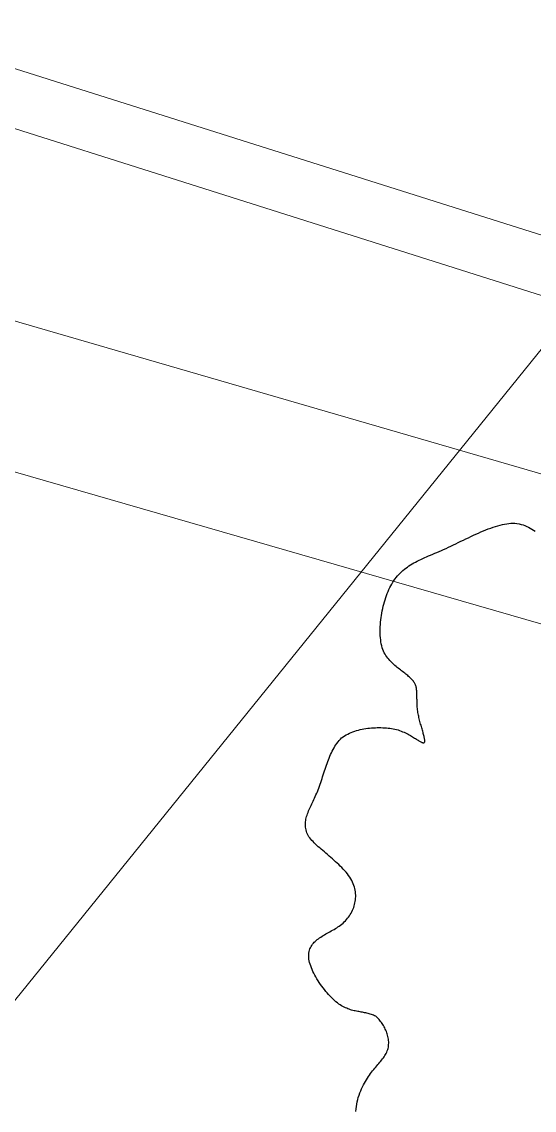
# Model space of a CAD drawing. Header units: metres. Extents: x 507649 to 508899, y 6966965 to 6967377.
# Drawn here: x 507936.905 to 507938.487, y 6967149.381 to 6967152.742 of the extents above; entities that cross this region are included whole.
import ezdxf

# ---------------------------------------------------------------- set-up
doc = ezdxf.new("R2010")
doc.units = ezdxf.units.M
doc.layers.add('C_TEXT_2.5', color=7, linetype='Continuous')
doc.layers.add('mga2020VEG_TREE', color=252, linetype='Continuous')
for name, color, linetype, lineweight in [('C_UG_LINES', 252, 'EXISTING_COMMUNICATIONS', 0), ('D_UG_PIPES', 252, 'EXIST_SWD', 0), ('E_UG_LINES', 252, 'EXISTING_ELECTRICITY_UG', 0), ('RW_UG_PIPES', 252, 'EXISTING_WAT_RECYCLED', 0), ('W_AG_PIPES_N', 252, 'EXISTING_WATER', 0)]:
    doc.layers.add(name, color=color, linetype=linetype, lineweight=lineweight)
doc.styles.get("Standard").update_dxf_attribs({"font": 'ARIALN.TTF'})
doc.linetypes.add('EXIST_SWD', pattern='A,5,-2.5,5,-2,["SWD",Standard,S=2.5,R=0,X=0,Y=-1.25],-8,5,-2.5,5,-2.5', length=37.5)
doc.linetypes.add('EXISTING_COMMUNICATIONS', pattern='A,2,-2,2,-2,2,-2,["COMS",Standard,S=2.5,R=0,X=0,Y=-1.25],-9.75,2,-2,2,-2', length=29.75)
doc.linetypes.add('EXISTING_ELECTRICITY_UG', pattern='A,2,-2,2,-2,2,-2,["E-UG",Standard,S=2.5,R=0,X=0,Y=-1.25],-9.15,2,-2,2,-2', length=29.15)
doc.linetypes.add('EXISTING_WAT_RECYCLED', pattern='A,2,-2,2,-2,2,-2,["R",Standard,S=2.5,R=0,X=0,Y=-1.25],-4.4,2,-2,2,-2', length=24.4)
doc.linetypes.add('EXISTING_WATER', pattern='A,2,-2,2,-2,2,-2,["W",Standard,S=2.5,R=0,X=0,Y=-1.25],-4.4,2,-2,2,-2', length=24.4)

# ---------------------------------------------------------------- blocks, each defined once
blk = doc.blocks.new('BAC V TREE')
for p, q in [((-11.6137, 9.0704), (-11.5657, 9.0882)), ((-11.5657, 9.0882), (-11.5182, 9.1048)), ((-11.5182, 9.1048), (-11.4713, 9.1201)), ((-11.4713, 9.1201), (-11.425, 9.134)), ((-11.425, 9.134), (-11.3794, 9.1465)), ((-11.3794, 9.1465), (-11.3345, 9.1573)), ((-11.3345, 9.1573), (-11.2904, 9.1665)), ((-11.2904, 9.1665), (-11.2471, 9.1739)), ((-11.2471, 9.1739), (-11.2048, 9.1794)), ((-11.2048, 9.1794), (-11.1634, 9.183)), ((-11.1634, 9.183), (-11.123, 9.1844)), ((-11.123, 9.1844), (-11.0837, 9.1837)), ((-11.0837, 9.1837), (-11.0455, 9.1807)), ((-11.0455, 9.1807), (-11.0032, 9.1726)), ((-11.0032, 9.1726), (-10.9625, 9.1625)), ((-10.9625, 9.1625), (-10.9232, 9.1507)), ((-10.9232, 9.1507), (-10.8855, 9.1371)), ((-10.8855, 9.1371), (-10.8491, 9.122)), ((-10.8491, 9.122), (-10.814, 9.1055)), ((-10.814, 9.1055), (-10.7801, 9.0876)), ((-10.7801, 9.0876), (-10.7475, 9.0684)), ((-12.1094, 8.8495), (-12.0594, 8.8737)), ((-12.0594, 8.8737), (-12.0093, 8.8976)), ((-12.0093, 8.8976), (-11.9593, 8.9213)), ((-11.9593, 8.9213), (-11.9093, 8.9445)), ((-11.9093, 8.9445), (-11.8594, 8.9673)), ((-11.8594, 8.9673), (-11.8097, 8.9895)), ((-11.8097, 8.9895), (-11.7602, 9.011)), ((-11.7602, 9.011), (-11.711, 9.0317)), ((-11.711, 9.0317), (-11.6622, 9.0516)), ((-11.6622, 9.0516), (-11.6137, 9.0704)), ((-10.7475, 9.0684), (-10.7159, 9.0482)), ((-10.7159, 9.0482), (-10.6853, 9.0269)), ((-12.5459, 8.6429), (-12.5008, 8.6619)), ((-12.5008, 8.6619), (-12.4533, 8.6839)), ((-12.4533, 8.6839), (-12.4052, 8.7065)), ((-12.4052, 8.7065), (-12.3567, 8.7296)), ((-12.3567, 8.7296), (-12.3078, 8.7532)), ((-12.3078, 8.7532), (-12.2585, 8.7771)), ((-12.2585, 8.7771), (-12.209, 8.8011)), ((-12.209, 8.8011), (-12.1593, 8.8253)), ((-12.1593, 8.8253), (-12.1094, 8.8495)), ((-13.0238, 8.432), (-12.9883, 8.4499)), ((-12.9883, 8.4499), (-12.9521, 8.4675)), ((-12.9521, 8.4675), (-12.915, 8.4849)), ((-12.915, 8.4849), (-12.8772, 8.5022)), ((-12.8772, 8.5022), (-12.8386, 8.5193)), ((-12.8386, 8.5193), (-12.7992, 8.5365)), ((-12.7992, 8.5365), (-12.759, 8.5536)), ((-12.759, 8.5536), (-12.718, 8.571)), ((-12.718, 8.571), (-12.6762, 8.5885)), ((-12.6762, 8.5885), (-12.6336, 8.6062)), ((-12.6336, 8.6062), (-12.5901, 8.6243)), ((-12.5901, 8.6243), (-12.5459, 8.6429)), ((-13.3634, 8.1948), (-13.3363, 8.2207)), ((-13.3363, 8.2207), (-13.3084, 8.2455)), ((-13.3084, 8.2455), (-13.2798, 8.2693)), ((-13.2798, 8.2693), (-13.2505, 8.2922)), ((-13.2505, 8.2922), (-13.2204, 8.3142)), ((-13.2204, 8.3142), (-13.1895, 8.3354)), ((-13.1895, 8.3354), (-13.1579, 8.3559)), ((-13.1579, 8.3559), (-13.1255, 8.3757)), ((-13.1255, 8.3757), (-13.0924, 8.395)), ((-13.0924, 8.395), (-13.0585, 8.4137)), ((-13.0585, 8.4137), (-13.0238, 8.432)), ((-13.5328, 7.9773), (-13.5108, 8.0128)), ((-13.5108, 8.0128), (-13.488, 8.0466)), ((-13.488, 8.0466), (-13.4646, 8.079)), ((-13.4646, 8.079), (-13.4404, 8.1099)), ((-13.4404, 8.1099), (-13.4155, 8.1395)), ((-13.4155, 8.1395), (-13.3898, 8.1677)), ((-13.3898, 8.1677), (-13.3634, 8.1948)), ((-13.6357, 7.749), (-13.6204, 7.7897)), ((-13.6204, 7.7897), (-13.6043, 7.8294)), ((-13.6043, 7.8294), (-13.5875, 7.8682)), ((-13.5875, 7.8682), (-13.5699, 7.9058)), ((-13.5699, 7.9058), (-13.5517, 7.9422)), ((-13.5517, 7.9422), (-13.5328, 7.9773)), ((-13.7004, 7.5344), (-13.6892, 7.5785)), ((-13.6892, 7.5785), (-13.6771, 7.6221)), ((-13.6771, 7.6221), (-13.6641, 7.6651)), ((-13.6641, 7.6651), (-13.6503, 7.7074)), ((-13.6503, 7.7074), (-13.6357, 7.749)), ((-13.7431, 7.309), (-13.7365, 7.3544)), ((-13.7365, 7.3544), (-13.7289, 7.3998)), ((-13.7289, 7.3998), (-13.7203, 7.4449)), ((-13.7203, 7.4449), (-13.7108, 7.4898)), ((-13.7108, 7.4898), (-13.7004, 7.5344)), ((-13.7595, 7.128), (-13.7569, 7.173)), ((-13.7569, 7.173), (-13.7534, 7.2182)), ((-13.7534, 7.2182), (-13.7487, 7.2635)), ((-13.7487, 7.2635), (-13.7431, 7.309)), ((-13.7613, 7.0391), (-13.7609, 7.0833)), ((-13.7605, 6.9954), (-13.7613, 7.0391)), ((-13.7609, 7.0833), (-13.7595, 7.128)), ((-13.7586, 6.9522), (-13.7605, 6.9954)), ((-13.7555, 6.9097), (-13.7586, 6.9522)), ((-13.7512, 6.868), (-13.7555, 6.9097)), ((-13.7457, 6.8271), (-13.7512, 6.868)), ((-13.739, 6.7871), (-13.7457, 6.8271)), ((-13.731, 6.7481), (-13.739, 6.7871)), ((-13.7218, 6.7102), (-13.731, 6.7481)), ((-13.7112, 6.6735), (-13.7218, 6.7102)), ((-13.6965, 6.6425), (-13.7112, 6.6735)), ((-13.6809, 6.6129), (-13.6965, 6.6425)), ((-13.6644, 6.5845), (-13.6809, 6.6129)), ((-13.6472, 6.5573), (-13.6644, 6.5845)), ((-13.6292, 6.5313), (-13.6472, 6.5573)), ((-13.6106, 6.5063), (-13.6292, 6.5313)), ((-13.5914, 6.4824), (-13.6106, 6.5063)), ((-13.5716, 6.4594), (-13.5914, 6.4824)), ((-13.5514, 6.4374), (-13.5716, 6.4594)), ((-13.5307, 6.4161), (-13.5514, 6.4374)), ((-13.5097, 6.3957), (-13.5307, 6.4161)), ((-13.4884, 6.376), (-13.5097, 6.3957)), ((-13.4669, 6.3569), (-13.4884, 6.376)), ((-13.4453, 6.3385), (-13.4669, 6.3569)), ((-13.4235, 6.3205), (-13.4453, 6.3385)), ((-13.4017, 6.3031), (-13.4235, 6.3205)), ((-13.3799, 6.2861), (-13.4017, 6.3031)), ((-13.3582, 6.2694), (-13.3799, 6.2861)), ((-13.3367, 6.253), (-13.3582, 6.2694)), ((-13.3154, 6.2369), (-13.3367, 6.253)), ((-13.2943, 6.2209), (-13.3154, 6.2369)), ((-13.2736, 6.205), (-13.2943, 6.2209)), ((-13.2533, 6.1892), (-13.2736, 6.205)), ((-13.2334, 6.1734), (-13.2533, 6.1892)), ((-13.2141, 6.1576), (-13.2334, 6.1734)), ((-13.1954, 6.1416), (-13.2141, 6.1576)), ((-13.1773, 6.1254), (-13.1954, 6.1416)), ((-13.1599, 6.1089), (-13.1773, 6.1254)), ((-13.1433, 6.0922), (-13.1599, 6.1089)), ((-13.1275, 6.0751), (-13.1433, 6.0922)), ((-13.1126, 6.0575), (-13.1275, 6.0751)), ((-13.1012, 6.0439), (-13.1126, 6.0575)), ((-13.0909, 6.0301), (-13.1012, 6.0439)), ((-13.0816, 6.0161), (-13.0909, 6.0301)), ((-13.0734, 6.0018), (-13.0816, 6.0161)), ((-13.0661, 5.9871), (-13.0734, 6.0018)), ((-13.0596, 5.9722), (-13.0661, 5.9871)), ((-13.0541, 5.9569), (-13.0596, 5.9722)), ((-13.0492, 5.9413), (-13.0541, 5.9569)), ((-13.0451, 5.9253), (-13.0492, 5.9413)), ((-13.0417, 5.909), (-13.0451, 5.9253)), ((-13.0388, 5.8923), (-13.0417, 5.909)), ((-13.0365, 5.8751), (-13.0388, 5.8923)), ((-13.0347, 5.8575), (-13.0365, 5.8751)), ((-13.0332, 5.8395), (-13.0347, 5.8575)), ((-13.0322, 5.821), (-13.0332, 5.8395)), ((-13.0314, 5.802), (-13.0322, 5.821)), ((-13.0309, 5.7825), (-13.0314, 5.802)), ((-13.0305, 5.7625), (-13.0309, 5.7825)), ((-13.0303, 5.742), (-13.0305, 5.7625)), ((-13.0301, 5.7209), (-13.0303, 5.742)), ((-13.03, 5.6992), (-13.0301, 5.7209)), ((-13.0298, 5.677), (-13.03, 5.6992)), ((-13.0294, 5.6542), (-13.0298, 5.677)), ((-13.029, 5.6307), (-13.0294, 5.6542)), ((-13.0282, 5.6066), (-13.029, 5.6307)), ((-13.0272, 5.5818), (-13.0282, 5.6066)), ((-13.0259, 5.5564), (-13.0272, 5.5818)), ((-13.0241, 5.5303), (-13.0259, 5.5564)), ((-13.0219, 5.5035), (-13.0241, 5.5303)), ((-13.0191, 5.476), (-13.0219, 5.5035)), ((-13.0158, 5.4477), (-13.0191, 5.476)), ((-13.0116, 5.4237), (-13.0158, 5.4477)), ((-13.0069, 5.3992), (-13.0116, 5.4237)), ((-13.0018, 5.3744), (-13.0069, 5.3992)), ((-12.9962, 5.3492), (-13.0018, 5.3744)), ((-12.9903, 5.3238), (-12.9962, 5.3492)), ((-12.984, 5.2982), (-12.9903, 5.3238)), ((-12.9776, 5.2726), (-12.984, 5.2982)), ((-12.9709, 5.2469), (-12.9776, 5.2726)), ((-12.964, 5.2213), (-12.9709, 5.2469)), ((-12.9571, 5.1959), (-12.964, 5.2213)), ((-12.9501, 5.1707), (-12.9571, 5.1959)), ((-14.4671, 4.9596), (-14.4357, 4.9783)), ((-14.4357, 4.9783), (-14.4034, 4.9958)), ((-14.4034, 4.9958), (-14.3703, 5.0119)), ((-14.3703, 5.0119), (-14.3364, 5.0269)), ((-14.3364, 5.0269), (-14.3018, 5.0406)), ((-14.3018, 5.0406), (-14.2667, 5.0532)), ((-14.2667, 5.0532), (-14.2309, 5.0646)), ((-14.2309, 5.0646), (-14.1947, 5.075)), ((-14.1947, 5.075), (-14.158, 5.0842)), ((-14.158, 5.0842), (-14.121, 5.0924)), ((-14.121, 5.0924), (-14.0837, 5.0996)), ((-14.0837, 5.0996), (-14.0462, 5.1058)), ((-14.0462, 5.1058), (-14.0085, 5.1111)), ((-14.0085, 5.1111), (-13.9707, 5.1154)), ((-13.9707, 5.1154), (-13.9329, 5.1188)), ((-13.9329, 5.1188), (-13.8951, 5.1213)), ((-13.8951, 5.1213), (-13.8574, 5.1231)), ((-13.8574, 5.1231), (-13.8199, 5.124)), ((-13.8199, 5.124), (-13.7827, 5.1241)), ((-13.7827, 5.1241), (-13.7457, 5.1235)), ((-13.7457, 5.1235), (-13.7091, 5.1222)), ((-13.7091, 5.1222), (-13.673, 5.1202)), ((-13.673, 5.1202), (-13.6373, 5.1175)), ((-13.6373, 5.1175), (-13.6023, 5.1142)), ((-13.6023, 5.1142), (-13.5678, 5.1103)), ((-13.5678, 5.1103), (-13.5341, 5.1059)), ((-13.5341, 5.1059), (-13.5011, 5.1009)), ((-13.5011, 5.1009), (-13.469, 5.0954)), ((-13.469, 5.0954), (-13.4377, 5.0895)), ((-13.4377, 5.0895), (-13.4056, 5.0787)), ((-13.4056, 5.0787), (-13.3745, 5.0674)), ((-13.3745, 5.0674), (-13.3444, 5.0556)), ((-13.3444, 5.0556), (-13.3153, 5.0435)), ((-13.3153, 5.0435), (-13.2871, 5.031)), ((-13.2871, 5.031), (-13.26, 5.0184)), ((-13.26, 5.0184), (-13.2338, 5.0055)), ((-13.2338, 5.0055), (-13.2085, 4.9926)), ((-13.2085, 4.9926), (-13.1843, 4.9797)), ((-13.1843, 4.9797), (-13.161, 4.9668)), ((-12.9432, 5.1458), (-12.9501, 5.1707)), ((-12.9363, 5.1212), (-12.9432, 5.1458)), ((-12.9295, 5.0971), (-12.9363, 5.1212)), ((-12.9228, 5.0735), (-12.9295, 5.0971)), ((-12.9164, 5.0505), (-12.9228, 5.0735)), ((-12.9103, 5.0283), (-12.9164, 5.0505)), ((-12.9045, 5.0067), (-12.9103, 5.0283)), ((-12.899, 4.986), (-12.9045, 5.0067)), ((-12.894, 4.9662), (-12.899, 4.986)), ((-14.659, 4.7525), (-14.6394, 4.7826)), ((-14.6394, 4.7826), (-14.619, 4.8118)), ((-14.619, 4.8118), (-14.5975, 4.84)), ((-14.5975, 4.84), (-14.5751, 4.8672)), ((-14.5751, 4.8672), (-14.5516, 4.8932)), ((-14.5516, 4.8932), (-14.5269, 4.9182)), ((-14.5269, 4.9182), (-14.4975, 4.9396)), ((-14.4975, 4.9396), (-14.4671, 4.9596)), ((-13.161, 4.9668), (-13.1386, 4.954)), ((-13.1386, 4.954), (-13.1172, 4.9414)), ((-13.1172, 4.9414), (-13.0967, 4.929)), ((-13.0967, 4.929), (-13.0771, 4.917)), ((-13.0771, 4.917), (-13.0585, 4.9054)), ((-13.0585, 4.9054), (-13.0408, 4.8942)), ((-13.0408, 4.8942), (-13.024, 4.8836)), ((-13.024, 4.8836), (-13.0081, 4.8736)), ((-13.0081, 4.8736), (-12.9932, 4.8643)), ((-12.9932, 4.8643), (-12.9791, 4.8557)), ((-12.9791, 4.8557), (-12.9659, 4.8479)), ((-12.9659, 4.8479), (-12.9536, 4.841)), ((-12.9536, 4.841), (-12.9422, 4.8351)), ((-12.9422, 4.8351), (-12.9317, 4.8302)), ((-12.9317, 4.8302), (-12.922, 4.8263)), ((-12.922, 4.8263), (-12.9132, 4.8237)), ((-12.9132, 4.8237), (-12.9053, 4.8223)), ((-12.9053, 4.8223), (-12.8982, 4.8221)), ((-12.8982, 4.8221), (-12.8919, 4.8234)), ((-12.8895, 4.9474), (-12.894, 4.9662)), ((-12.8919, 4.8234), (-12.8866, 4.8261)), ((-12.8855, 4.9297), (-12.8895, 4.9474)), ((-12.8866, 4.8261), (-12.882, 4.8303)), ((-12.8821, 4.913), (-12.8855, 4.9297)), ((-12.8793, 4.8977), (-12.8821, 4.913)), ((-12.882, 4.8303), (-12.8789, 4.8351)), ((-12.8772, 4.8835), (-12.8793, 4.8977)), ((-12.8789, 4.8351), (-12.8767, 4.8416)), ((-12.8758, 4.8708), (-12.8772, 4.8835)), ((-12.8767, 4.8416), (-12.8755, 4.8497)), ((-12.8753, 4.8595), (-12.8758, 4.8708)), ((-12.8755, 4.8497), (-12.8753, 4.8595)), ((-14.7747, 4.5201), (-14.76, 4.5553)), ((-14.76, 4.5553), (-14.7448, 4.5899)), ((-14.7448, 4.5899), (-14.7291, 4.6238)), ((-14.7291, 4.6238), (-14.7126, 4.6571)), ((-14.7126, 4.6571), (-14.6955, 4.6897)), ((-14.6955, 4.6897), (-14.6777, 4.7215)), ((-14.6777, 4.7215), (-14.659, 4.7525)), ((-14.8544, 4.3004), (-14.8418, 4.3378)), ((-14.8418, 4.3378), (-14.829, 4.375)), ((-14.829, 4.375), (-14.816, 4.4119)), ((-14.816, 4.4119), (-14.8026, 4.4484)), ((-14.8026, 4.4484), (-14.7889, 4.4845)), ((-14.7889, 4.4845), (-14.7747, 4.5201)), ((-14.9284, 4.0736), (-14.9159, 4.1114)), ((-14.9159, 4.1114), (-14.9036, 4.1493)), ((-14.9036, 4.1493), (-14.8913, 4.1872)), ((-14.8913, 4.1872), (-14.8791, 4.225)), ((-14.8791, 4.225), (-14.8668, 4.2628)), ((-14.8668, 4.2628), (-14.8544, 4.3004)), ((-14.9941, 3.8872), (-14.9803, 3.9239)), ((-14.9803, 3.9239), (-14.9669, 3.961)), ((-14.9669, 3.961), (-14.9538, 3.9983)), ((-14.9538, 3.9983), (-14.941, 4.0358)), ((-14.941, 4.0358), (-14.9284, 4.0736)), ((-15.0931, 3.6656), (-15.0789, 3.6953)), ((-15.0789, 3.6953), (-15.0646, 3.7254)), ((-15.0646, 3.7254), (-15.0503, 3.756)), ((-15.0503, 3.756), (-15.0361, 3.7871)), ((-15.0361, 3.7871), (-15.0221, 3.8187)), ((-15.0221, 3.8187), (-15.0084, 3.8509)), ((-15.0084, 3.8509), (-14.9941, 3.8872)), ((-15.1948, 3.4404), (-15.184, 3.4676)), ((-15.184, 3.4676), (-15.1725, 3.4951)), ((-15.1725, 3.4951), (-15.1604, 3.5227)), ((-15.1604, 3.5227), (-15.1477, 3.5507)), ((-15.1477, 3.5507), (-15.1346, 3.5789)), ((-15.1346, 3.5789), (-15.121, 3.6074)), ((-15.121, 3.6074), (-15.1072, 3.6363)), ((-15.1072, 3.6363), (-15.0931, 3.6656)), ((-15.2461, 3.2259), (-15.2438, 3.2527)), ((-15.2438, 3.2527), (-15.2402, 3.2794)), ((-15.2402, 3.2794), (-15.2354, 3.3061)), ((-15.2354, 3.3061), (-15.2293, 3.3328)), ((-15.2293, 3.3328), (-15.2222, 3.3595)), ((-15.2222, 3.3595), (-15.214, 3.3863)), ((-15.214, 3.3863), (-15.2048, 3.4133)), ((-15.2048, 3.4133), (-15.1948, 3.4404)), ((-15.2469, 3.1991), (-15.2461, 3.2259)), ((-15.2462, 3.1722), (-15.2469, 3.1991)), ((-15.2439, 3.1452), (-15.2462, 3.1722)), ((-15.24, 3.118), (-15.2439, 3.1452)), ((-15.2343, 3.0906), (-15.24, 3.118)), ((-15.2267, 3.0629), (-15.2343, 3.0906)), ((-15.2173, 3.0351), (-15.2267, 3.0629)), ((-15.2059, 3.0069), (-15.2173, 3.0351)), ((-15.1924, 2.9784), (-15.2059, 3.0069)), ((-15.1762, 2.955), (-15.1924, 2.9784)), ((-15.1581, 2.9313), (-15.1762, 2.955)), ((-15.1384, 2.9074), (-15.1581, 2.9313)), ((-15.117, 2.8832), (-15.1384, 2.9074)), ((-15.0941, 2.8588), (-15.117, 2.8832)), ((-15.0698, 2.8342), (-15.0941, 2.8588)), ((-15.0443, 2.8093), (-15.0698, 2.8342)), ((-15.0175, 2.7842), (-15.0443, 2.8093)), ((-14.9898, 2.7588), (-15.0175, 2.7842)), ((-14.9611, 2.7332), (-14.9898, 2.7588)), ((-14.9315, 2.7072), (-14.9611, 2.7332)), ((-14.9013, 2.681), (-14.9315, 2.7072)), ((-14.8704, 2.6545), (-14.9013, 2.681)), ((-14.8391, 2.6278), (-14.8704, 2.6545)), ((-14.8074, 2.6007), (-14.8391, 2.6278)), ((-14.7754, 2.5733), (-14.8074, 2.6007)), ((-14.7433, 2.5456), (-14.7754, 2.5733)), ((-14.7111, 2.5176), (-14.7433, 2.5456)), ((-14.679, 2.4892), (-14.7111, 2.5176)), ((-14.6471, 2.4606), (-14.679, 2.4892)), ((-14.6155, 2.4316), (-14.6471, 2.4606)), ((-14.5844, 2.4022), (-14.6155, 2.4316)), ((-14.5537, 2.3726), (-14.5844, 2.4022)), ((-14.5237, 2.3425), (-14.5537, 2.3726)), ((-14.4944, 2.3121), (-14.5237, 2.3425)), ((-14.466, 2.2814), (-14.4944, 2.3121)), ((-14.4386, 2.2503), (-14.466, 2.2814)), ((-14.4123, 2.2188), (-14.4386, 2.2503)), ((-14.3872, 2.1869), (-14.4123, 2.2188)), ((-14.3634, 2.1546), (-14.3872, 2.1869)), ((-14.341, 2.1219), (-14.3634, 2.1546)), ((-14.3239, 2.0889), (-14.341, 2.1219)), ((-14.3087, 2.0559), (-14.3239, 2.0889)), ((-14.2952, 2.023), (-14.3087, 2.0559)), ((-14.2834, 1.9901), (-14.2952, 2.023)), ((-14.2734, 1.9574), (-14.2834, 1.9901)), ((-14.265, 1.9248), (-14.2734, 1.9574)), ((-14.2583, 1.8923), (-14.265, 1.9248)), ((-14.2533, 1.8601), (-14.2583, 1.8923)), ((-14.2499, 1.828), (-14.2533, 1.8601)), ((-14.2516, 1.7022), (-14.2489, 1.7332)), ((-14.248, 1.7961), (-14.2499, 1.828)), ((-14.2489, 1.7332), (-14.2477, 1.7646)), ((-14.2477, 1.7646), (-14.248, 1.7961)), ((-14.3102, 1.4949), (-14.2978, 1.5233)), ((-14.2978, 1.5233), (-14.2867, 1.5521)), ((-14.2867, 1.5521), (-14.2769, 1.5814)), ((-14.2769, 1.5814), (-14.2685, 1.611)), ((-14.2685, 1.611), (-14.2615, 1.6411)), ((-14.2615, 1.6411), (-14.2558, 1.6714)), ((-14.2558, 1.6714), (-14.2516, 1.7022)), ((-14.453, 1.2865), (-14.4312, 1.3105)), ((-14.4312, 1.3105), (-14.4105, 1.3351)), ((-14.4105, 1.3351), (-14.3908, 1.3604)), ((-14.3908, 1.3604), (-14.3723, 1.3862)), ((-14.3723, 1.3862), (-14.355, 1.4126)), ((-14.355, 1.4126), (-14.3389, 1.4395)), ((-14.3389, 1.4395), (-14.3239, 1.4669)), ((-14.3239, 1.4669), (-14.3102, 1.4949)), ((-14.759, 1.0691), (-14.732, 1.0842)), ((-14.732, 1.0842), (-14.7051, 1.0996)), ((-14.7051, 1.0996), (-14.6783, 1.1152)), ((-14.6783, 1.1152), (-14.6516, 1.1311)), ((-14.6516, 1.1311), (-14.6253, 1.1475)), ((-14.6253, 1.1475), (-14.5993, 1.1643)), ((-14.5993, 1.1643), (-14.5738, 1.1817)), ((-14.5738, 1.1817), (-14.5489, 1.1997)), ((-14.5489, 1.1997), (-14.5246, 1.2183)), ((-14.5246, 1.2183), (-14.4997, 1.2404)), ((-14.4997, 1.2404), (-14.4759, 1.2631)), ((-14.4759, 1.2631), (-14.453, 1.2865)), ((-15.0708, 0.859), (-15.0517, 0.8779)), ((-15.0517, 0.8779), (-15.0315, 0.896)), ((-15.0315, 0.896), (-15.0102, 0.9135)), ((-15.0102, 0.9135), (-14.9879, 0.9305)), ((-14.9879, 0.9305), (-14.9648, 0.9469)), ((-14.9648, 0.9469), (-14.9409, 0.963)), ((-14.9409, 0.963), (-14.9162, 0.9786)), ((-14.9162, 0.9786), (-14.891, 0.994)), ((-14.891, 0.994), (-14.8653, 1.0092)), ((-14.8653, 1.0092), (-14.8391, 1.0242)), ((-14.8391, 1.0242), (-14.8126, 1.0392)), ((-14.8126, 1.0392), (-14.7859, 1.0541)), ((-14.7859, 1.0541), (-14.759, 1.0691)), ((-15.1767, 0.6462), (-15.1719, 0.6745)), ((-15.1719, 0.6745), (-15.1651, 0.7015)), ((-15.1651, 0.7015), (-15.1565, 0.7272)), ((-15.1565, 0.7272), (-15.1461, 0.7517)), ((-15.1461, 0.7517), (-15.1341, 0.7752)), ((-15.1341, 0.7752), (-15.1204, 0.7975)), ((-15.1204, 0.7975), (-15.1053, 0.8189)), ((-15.1053, 0.8189), (-15.0887, 0.8394)), ((-15.0887, 0.8394), (-15.0708, 0.859)), ((-15.1804, 0.5879), (-15.1797, 0.6177)), ((-15.1789, 0.557), (-15.1804, 0.5879)), ((-15.1797, 0.6177), (-15.1767, 0.6462)), ((-15.1752, 0.525), (-15.1789, 0.557)), ((-15.1695, 0.4921), (-15.1752, 0.525)), ((-15.1618, 0.4584), (-15.1695, 0.4921)), ((-15.1522, 0.4239), (-15.1618, 0.4584)), ((-15.1408, 0.3888), (-15.1522, 0.4239)), ((-15.1277, 0.3531), (-15.1408, 0.3888)), ((-15.113, 0.3169), (-15.1277, 0.3531)), ((-15.0968, 0.2804), (-15.113, 0.3169)), ((-15.0791, 0.2437), (-15.0968, 0.2804)), ((-15.06, 0.2068), (-15.0791, 0.2437)), ((-15.0397, 0.1699), (-15.06, 0.2068)), ((-15.0181, 0.133), (-15.0397, 0.1699)), ((-14.9955, 0.0962), (-15.0181, 0.133)), ((-14.9718, 0.0598), (-14.9955, 0.0962)), ((-14.9472, 0.0236), (-14.9718, 0.0598)), ((-14.9217, -0.0121), (-14.9472, 0.0236)), ((-14.8954, -0.0472), (-14.9217, -0.0121)), ((-14.8685, -0.0817), (-14.8954, -0.0472)), ((-14.841, -0.1154), (-14.8685, -0.0817)), ((-14.8129, -0.1483), (-14.841, -0.1154)), ((-14.7845, -0.1802), (-14.8129, -0.1483)), ((-14.7557, -0.2111), (-14.7845, -0.1802)), ((-14.7266, -0.2408), (-14.7557, -0.2111)), ((-14.6974, -0.2693), (-14.7266, -0.2408)), ((-14.6681, -0.2964), (-14.6974, -0.2693)), ((-14.6388, -0.3221), (-14.6681, -0.2964)), ((-14.6096, -0.3463), (-14.6388, -0.3221)), ((-14.5805, -0.3687), (-14.6096, -0.3463)), ((-14.5544, -0.3862), (-14.5805, -0.3687)), ((-14.5284, -0.4022), (-14.5544, -0.3862)), ((-14.5027, -0.4168), (-14.5284, -0.4022)), ((-14.4771, -0.4301), (-14.5027, -0.4168)), ((-14.4518, -0.4421), (-14.4771, -0.4301)), ((-14.4266, -0.453), (-14.4518, -0.4421)), ((-14.4016, -0.4629), (-14.4266, -0.453)), ((-14.3768, -0.4718), (-14.4016, -0.4629)), ((-14.3521, -0.4799), (-14.3768, -0.4718)), ((-14.3277, -0.4871), (-14.3521, -0.4799)), ((-14.3034, -0.4937), (-14.3277, -0.4871)), ((-14.2793, -0.4996), (-14.3034, -0.4937)), ((-14.2553, -0.505), (-14.2793, -0.4996)), ((-14.2316, -0.51), (-14.2553, -0.505)), ((-14.2079, -0.5146), (-14.2316, -0.51)), ((-14.1845, -0.5189), (-14.2079, -0.5146)), ((-14.1612, -0.5231), (-14.1845, -0.5189)), ((-14.138, -0.5271), (-14.1612, -0.5231)), ((-14.115, -0.5312), (-14.138, -0.5271)), ((-14.0922, -0.5353), (-14.115, -0.5312)), ((-14.0695, -0.5396), (-14.0922, -0.5353)), ((-14.0469, -0.5441), (-14.0695, -0.5396)), ((-14.0244, -0.549), (-14.0469, -0.5441)), ((-14.0021, -0.5543), (-14.0244, -0.549)), ((-13.98, -0.5601), (-14.0021, -0.5543)), ((-13.9579, -0.5665), (-13.98, -0.5601)), ((-13.936, -0.5735), (-13.9579, -0.5665)), ((-13.9142, -0.5814), (-13.936, -0.5735)), ((-13.8925, -0.5901), (-13.9142, -0.5814)), ((-13.871, -0.5997), (-13.8925, -0.5901)), ((-13.8495, -0.6104), (-13.871, -0.5997)), ((-13.8331, -0.6251), (-13.8495, -0.6104)), ((-13.8167, -0.6408), (-13.8331, -0.6251)), ((-13.8005, -0.6574), (-13.8167, -0.6408)), ((-13.7845, -0.6749), (-13.8005, -0.6574)), ((-13.7688, -0.6932), (-13.7845, -0.6749)), ((-13.7534, -0.7122), (-13.7688, -0.6932)), ((-13.7383, -0.7321), (-13.7534, -0.7122)), ((-13.7237, -0.7526), (-13.7383, -0.7321)), ((-13.7096, -0.7738), (-13.7237, -0.7526)), ((-13.696, -0.7956), (-13.7096, -0.7738)), ((-13.6831, -0.818), (-13.696, -0.7956)), ((-13.6707, -0.841), (-13.6831, -0.818)), ((-13.6591, -0.8644), (-13.6707, -0.841)), ((-13.6482, -0.8883), (-13.6591, -0.8644)), ((-13.6381, -0.9126), (-13.6482, -0.8883)), ((-13.6288, -0.9373), (-13.6381, -0.9126)), ((-13.6205, -0.9623), (-13.6288, -0.9373)), ((-13.6131, -0.9877), (-13.6205, -0.9623)), ((-13.6068, -1.0133), (-13.6131, -0.9877)), ((-13.6015, -1.0391), (-13.6068, -1.0133)), ((-13.5974, -1.065), (-13.6015, -1.0391)), ((-13.5944, -1.0911), (-13.5974, -1.065)), ((-13.6196, -1.2997), (-13.6112, -1.2741)), ((-13.6112, -1.2741), (-13.6044, -1.2482)), ((-13.6044, -1.2482), (-13.5992, -1.2222)), ((-13.5992, -1.2222), (-13.5954, -1.196)), ((-13.5954, -1.196), (-13.5931, -1.1698)), ((-13.5927, -1.1173), (-13.5944, -1.0911)), ((-13.5931, -1.1698), (-13.5922, -1.1436)), ((-13.5922, -1.1436), (-13.5927, -1.1173)), ((-13.7689, -1.5251), (-13.7503, -1.5026)), ((-13.7503, -1.5026), (-13.7323, -1.4803)), ((-13.7323, -1.4803), (-13.715, -1.4583)), ((-13.715, -1.4583), (-13.6985, -1.4363)), ((-13.6985, -1.4363), (-13.6828, -1.4143)), ((-13.6828, -1.4143), (-13.668, -1.3923)), ((-13.668, -1.3923), (-13.6541, -1.3701)), ((-13.6541, -1.3701), (-13.6413, -1.3478)), ((-13.6413, -1.3478), (-13.6296, -1.3252)), ((-13.6296, -1.3252), (-13.6196, -1.2997)), ((-13.9529, -1.7498), (-13.9318, -1.722)), ((-13.9318, -1.722), (-13.9107, -1.695)), ((-13.9107, -1.695), (-13.8897, -1.6689)), ((-13.8897, -1.6689), (-13.8688, -1.6435)), ((-13.8688, -1.6435), (-13.8481, -1.6188)), ((-13.8481, -1.6188), (-13.8277, -1.5946)), ((-13.8277, -1.5946), (-13.8077, -1.571)), ((-13.8077, -1.571), (-13.788, -1.5478)), ((-13.788, -1.5478), (-13.7689, -1.5251)), ((-14.0949, -1.9754), (-14.0757, -1.9394)), ((-14.0757, -1.9394), (-14.056, -1.9047)), ((-14.056, -1.9047), (-14.0359, -1.8714)), ((-14.0359, -1.8714), (-14.0155, -1.8393)), ((-14.0155, -1.8393), (-13.9948, -1.8084)), ((-13.9948, -1.8084), (-13.9739, -1.7786)), ((-13.9739, -1.7786), (-13.9529, -1.7498)), ((-14.1812, -2.1789), (-14.1654, -2.1348)), ((-14.1654, -2.1348), (-14.1489, -2.0925)), ((-14.1489, -2.0925), (-14.1315, -2.0519)), ((-14.1315, -2.0519), (-14.1135, -2.0129)), ((-14.1135, -2.0129), (-14.0949, -1.9754)), ((-14.2336, -2.4036), (-14.2259, -2.3566)), ((-14.2259, -2.3566), (-14.2172, -2.3111)), ((-14.2172, -2.3111), (-14.2072, -2.2671)), ((-14.2072, -2.2671), (-14.1961, -2.2248)), ((-14.1961, -2.2248), (-14.1812, -2.1789)), ((-14.2461, -2.5013), (-14.2403, -2.4519)), ((-14.2403, -2.4519), (-14.2336, -2.4036))]:
    blk.add_line(p, q)
blk = doc.blocks.new('XE_SURVEY')
at = {"layer": 'C_UG_LINES', "flags": 128}
blk.add_lwpolyline([(507931.7404, 6967154.2242), (507939.7084, 6967151.7045)], dxfattribs=at)
at = {"layer": 'D_UG_PIPES', "flags": 128}
blk.add_lwpolyline([(507940.473, 6967154.1617), (507935.0213, 6967147.4173)], dxfattribs=at)
at = {"layer": 'E_UG_LINES', "flags": 128}
blk.add_lwpolyline([(507944.7472, 6967151.9001), (507942.1522, 6967151.7126), (507939.6587, 6967151.5325), (507931.6461, 6967154.0737)], dxfattribs=at)
at = {"layer": 'RW_UG_PIPES', "flags": 128}
blk.add_lwpolyline([(507860.6636, 6967305.8511), (507855.5482, 6967302.7174), (507850.4674, 6967299.5259), (507844.5398, 6967295.8025), (507841.7673, 6967294.061), (507840.6181, 6967288.9631), (507838.7729, 6967280.7778), (507840.662, 6967277.7023), (507845.1108, 6967270.4595), (507851.7311, 6967259.8567), (507857.3049, 6967250.9582), (507865.7983, 6967237.3987), (507871.6376, 6967228.0765), (507877.7422, 6967218.3306), (507883.42, 6967209.267), (507891.8324, 6967195.8869), (507899.284, 6967184.0348), (507907.0017, 6967171.7593), (507909.3969, 6967167.9497), (507912.3243, 6967163.2935), (507914.3257, 6967160.1102), (507917.6677, 6967157.2198), (507918.1297, 6967156.8202), (507926.0122, 6967154.5229), (507934.6508, 6967151.9981), (507942.3357, 6967149.7752), (507942.3357, 6967149.7752)], dxfattribs=at)
at = {"layer": 'W_AG_PIPES_N', "flags": 128}
blk.add_lwpolyline([(507947.923, 6967167.7497), (507947.0944, 6967164.9732), (507945.6645, 6967160.1821), (507944.0915, 6967154.9118), (507943.5747, 6967153.1802), (507942.9957, 6967150.0402), (507921.3914, 6967156.3246), (507918.5214, 6967157.198), (507914.5257, 6967160.1926), (507914.2584, 6967160.6141), (507907.6585, 6967171.2298), (507897.8907, 6967186.9409), (507887.3157, 6967203.9502), (507879.3001, 6967216.6281), (507862.6221, 6967243.3506), (507843.5742, 6967273.8986), (507839.255, 6967280.8829), (507842.1443, 6967293.8616), (507861.1538, 6967305.6471), (507861.476, 6967305.834)], dxfattribs=at)
at = {"layer": 'mga2020VEG_TREE', "xscale": 0.1554417355589352, "yscale": 0.1554417355589352, "zscale": 0.1554417355589352, "rotation": 0.001583333339407246}
blk.add_blockref('BAC V TREE', (507940.1506, 6967149.766, 4.8605), dxfattribs=at)

msp = doc.modelspace()

# ---------------------------------------------------------------- block references
at = {"layer": 'C_TEXT_2.5'}
msp.add_blockref('XE_SURVEY', (0, 0), dxfattribs=at)

doc.saveas('drawing.dxf')
